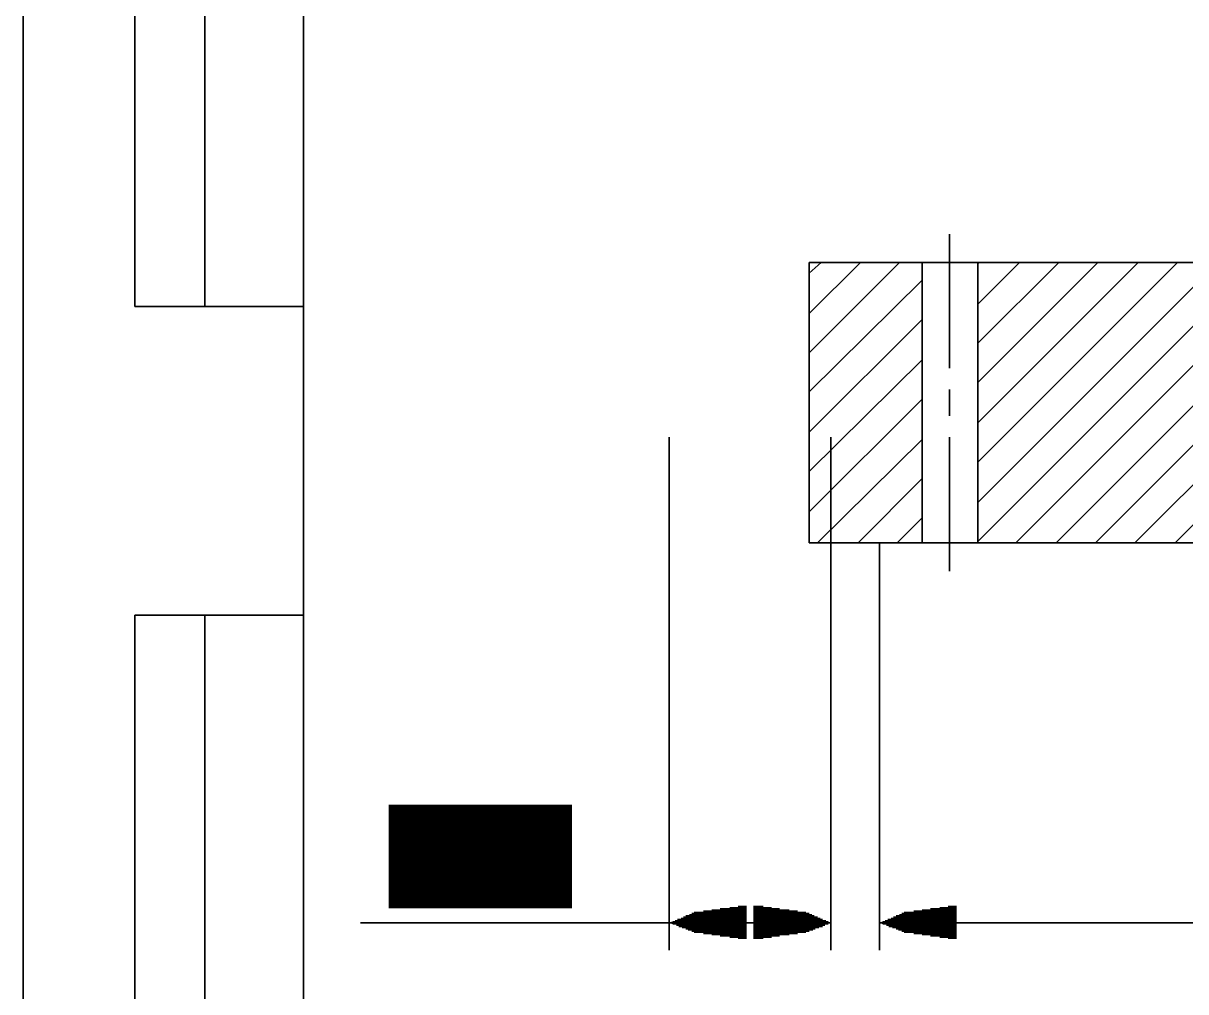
# Model space of a CAD drawing. Extents: x 1 to 210, y 1 to 298.
# Drawn here: x 0.5 to 83.4, y 123.8 to 192.8 of the extents above; entities that cross this region are included whole.
import ezdxf

# ---------------------------------------------------------------- set-up
doc = ezdxf.new("R2010")
doc.units = 0

msp = doc.modelspace()

# ---------------------------------------------------------------- linework, layer by layer
at = {"layer": 'P02836'}
msp.add_lwpolyline([(109.474003, 175.767997), (68.579998, 175.767997), (109.474003, 175.767997)], dxfattribs=at)
at = {"layer": 'P02840'}
msp.add_lwpolyline([(64.600665, 175.767997), (56.557331, 175.767997), (64.600665, 175.767997)], dxfattribs=at)
at = {"layer": 'P02841'}
msp.add_lwpolyline([(64.600665, 155.786658), (64.600665, 175.767997), (64.600665, 155.786658)], dxfattribs=at)
at = {"layer": 'P02844'}
msp.add_lwpolyline([(64.600665, 155.786658), (56.557331, 155.786658), (64.600665, 155.786658)], dxfattribs=at)
at = {"layer": 'P02845'}
msp.add_lwpolyline([(109.474003, 155.786658), (68.579998, 155.786658), (109.474003, 155.786658)], dxfattribs=at)
at = {"layer": 'P02846'}
msp.add_lwpolyline([(56.557331, 155.786658), (56.557331, 175.767997), (56.557331, 155.786658)], dxfattribs=at)
at = {"layer": 'P02850'}
msp.add_lwpolyline([(68.579998, 155.786658), (68.579998, 175.767997), (68.579998, 155.786658)], dxfattribs=at)
at = {"layer": 'P02852'}
msp.add_lwpolyline([(68.579998, 155.786658), (64.600665, 155.786658), (68.579998, 155.786658)], dxfattribs=at)
at = {"layer": 'P02853'}
msp.add_lwpolyline([(68.579998, 175.767997), (64.600665, 175.767997), (68.579998, 175.767997)], dxfattribs=at)
at = {"layer": 'P02863'}
msp.add_lwpolyline([(66.548, 153.754665), (66.548, 163.321997), (66.548, 153.754665)], dxfattribs=at)
at = {"layer": 'P02864'}
msp.add_lwpolyline([(66.548, 164.846), (66.548, 166.708666), (66.548, 164.846)], dxfattribs=at)
at = {"layer": 'P02865'}
msp.add_lwpolyline([(66.548, 168.232658), (66.548, 177.8), (66.548, 168.232658)], dxfattribs=at)
at = {"layer": 'P02906'}
msp.add_lwpolyline([(82.634663, 155.786658), (102.616002, 175.767997), (82.634663, 155.786658)], dxfattribs=at)
at = {"layer": 'P02907'}
msp.add_lwpolyline([(79.756001, 155.786658), (99.821997, 175.767997), (79.756001, 155.786658)], dxfattribs=at)
at = {"layer": 'P02908'}
msp.add_lwpolyline([(76.961996, 155.786658), (96.943329, 175.767997), (76.961996, 155.786658)], dxfattribs=at)
at = {"layer": 'P02909'}
msp.add_lwpolyline([(74.167997, 155.786658), (94.149335, 175.767997), (74.167997, 155.786658)], dxfattribs=at)
at = {"layer": 'P02910'}
msp.add_lwpolyline([(71.289334, 155.786658), (91.270667, 175.767997), (71.289334, 155.786658)], dxfattribs=at)
at = {"layer": 'P02911'}
msp.add_lwpolyline([(68.579998, 155.871332), (88.476662, 175.767997), (68.579998, 155.871332)], dxfattribs=at)
at = {"layer": 'P02912'}
msp.add_lwpolyline([(68.579998, 158.665326), (85.682663, 175.767997), (68.579998, 158.665326)], dxfattribs=at)
at = {"layer": 'P02913'}
msp.add_lwpolyline([(62.822667, 155.786658), (64.600665, 157.564661), (62.822667, 155.786658)], dxfattribs=at)
at = {"layer": 'P02914'}
msp.add_lwpolyline([(68.579998, 161.543994), (82.804, 175.767997), (68.579998, 161.543994)], dxfattribs=at)
at = {"layer": 'P02915'}
msp.add_lwpolyline([(68.579998, 164.337999), (80.009996, 175.767997), (68.579998, 164.337999)], dxfattribs=at)
at = {"layer": 'P02916'}
msp.add_lwpolyline([(60.028668, 155.786658), (64.600665, 160.358666), (60.028668, 155.786658)], dxfattribs=at)
at = {"layer": 'P02917'}
msp.add_lwpolyline([(57.15, 155.786658), (64.600665, 163.15266), (57.15, 155.786658)], dxfattribs=at)
at = {"layer": 'P02918'}
msp.add_lwpolyline([(68.579998, 167.216667), (77.131333, 175.767997), (68.579998, 167.216667)], dxfattribs=at)
at = {"layer": 'P02919'}
msp.add_lwpolyline([(68.579998, 170.010661), (74.337334, 175.767997), (68.579998, 170.010661)], dxfattribs=at)
at = {"layer": 'P02920'}
msp.add_lwpolyline([(56.557331, 157.987999), (64.600665, 166.031328), (56.557331, 157.987999)], dxfattribs=at)
at = {"layer": 'P02921'}
msp.add_lwpolyline([(56.557331, 160.866667), (64.600665, 168.825332), (56.557331, 160.866667)], dxfattribs=at)
at = {"layer": 'P02922'}
msp.add_lwpolyline([(68.579998, 172.804665), (71.543334, 175.767997), (68.579998, 172.804665)], dxfattribs=at)
at = {"layer": 'P02923'}
msp.add_lwpolyline([(68.579998, 175.683333), (68.664666, 175.767997), (68.579998, 175.683333)], dxfattribs=at)
at = {"layer": 'P02924'}
msp.add_lwpolyline([(56.557331, 163.660661), (64.600665, 171.704), (56.557331, 163.660661)], dxfattribs=at)
at = {"layer": 'P02925'}
msp.add_lwpolyline([(56.557331, 166.539329), (64.600665, 174.497994), (56.557331, 166.539329)], dxfattribs=at)
at = {"layer": 'P02926'}
msp.add_lwpolyline([(56.557331, 169.333333), (62.991999, 175.767997), (56.557331, 169.333333)], dxfattribs=at)
at = {"layer": 'P02927'}
msp.add_lwpolyline([(56.557331, 172.127327), (60.198, 175.767997), (56.557331, 172.127327)], dxfattribs=at)
at = {"layer": 'P02928'}
msp.add_lwpolyline([(56.557331, 175.005995), (57.404, 175.767997), (56.557331, 175.005995)], dxfattribs=at)
at = {"layer": 'P02969'}
msp.add_lwpolyline([(82.634663, 155.786658), (102.616002, 175.767997), (82.634663, 155.786658)], dxfattribs=at)
at = {"layer": 'P02970'}
msp.add_lwpolyline([(79.756001, 155.786658), (99.821997, 175.767997), (79.756001, 155.786658)], dxfattribs=at)
at = {"layer": 'P02971'}
msp.add_lwpolyline([(76.961996, 155.786658), (96.943329, 175.767997), (76.961996, 155.786658)], dxfattribs=at)
at = {"layer": 'P02972'}
msp.add_lwpolyline([(74.167997, 155.786658), (94.149335, 175.767997), (74.167997, 155.786658)], dxfattribs=at)
at = {"layer": 'P02973'}
msp.add_lwpolyline([(71.289334, 155.786658), (91.270667, 175.767997), (71.289334, 155.786658)], dxfattribs=at)
at = {"layer": 'P02974'}
msp.add_lwpolyline([(68.579998, 155.871332), (88.476662, 175.767997), (68.579998, 155.871332)], dxfattribs=at)
at = {"layer": 'P02975'}
msp.add_lwpolyline([(68.579998, 158.665326), (85.682663, 175.767997), (68.579998, 158.665326)], dxfattribs=at)
at = {"layer": 'P02976'}
msp.add_lwpolyline([(62.822667, 155.786658), (64.600665, 157.564661), (62.822667, 155.786658)], dxfattribs=at)
at = {"layer": 'P02977'}
msp.add_lwpolyline([(68.579998, 161.543994), (82.804, 175.767997), (68.579998, 161.543994)], dxfattribs=at)
at = {"layer": 'P02978'}
msp.add_lwpolyline([(68.579998, 164.337999), (80.009996, 175.767997), (68.579998, 164.337999)], dxfattribs=at)
at = {"layer": 'P02979'}
msp.add_lwpolyline([(60.028668, 155.786658), (64.600665, 160.358666), (60.028668, 155.786658)], dxfattribs=at)
at = {"layer": 'P02980'}
msp.add_lwpolyline([(57.15, 155.786658), (64.600665, 163.15266), (57.15, 155.786658)], dxfattribs=at)
at = {"layer": 'P02981'}
msp.add_lwpolyline([(68.579998, 167.216667), (77.131333, 175.767997), (68.579998, 167.216667)], dxfattribs=at)
at = {"layer": 'P02982'}
msp.add_lwpolyline([(68.579998, 170.010661), (74.337334, 175.767997), (68.579998, 170.010661)], dxfattribs=at)
at = {"layer": 'P02983'}
msp.add_lwpolyline([(56.557331, 157.987999), (64.600665, 166.031328), (56.557331, 157.987999)], dxfattribs=at)
at = {"layer": 'P02984'}
msp.add_lwpolyline([(56.557331, 160.866667), (64.600665, 168.825332), (56.557331, 160.866667)], dxfattribs=at)
at = {"layer": 'P02985'}
msp.add_lwpolyline([(68.579998, 172.804665), (71.543334, 175.767997), (68.579998, 172.804665)], dxfattribs=at)
at = {"layer": 'P02986'}
msp.add_lwpolyline([(68.579998, 175.683333), (68.664666, 175.767997), (68.579998, 175.683333)], dxfattribs=at)
at = {"layer": 'P02987'}
msp.add_lwpolyline([(56.557331, 163.660661), (64.600665, 171.704), (56.557331, 163.660661)], dxfattribs=at)
at = {"layer": 'P02988'}
msp.add_lwpolyline([(56.557331, 166.539329), (64.600665, 174.497994), (56.557331, 166.539329)], dxfattribs=at)
at = {"layer": 'P02989'}
msp.add_lwpolyline([(56.557331, 169.333333), (62.991999, 175.767997), (56.557331, 169.333333)], dxfattribs=at)
at = {"layer": 'P02990'}
msp.add_lwpolyline([(56.557331, 172.127327), (60.198, 175.767997), (56.557331, 172.127327)], dxfattribs=at)
at = {"layer": 'P02991'}
msp.add_lwpolyline([(56.557331, 175.005995), (57.404, 175.767997), (56.557331, 175.005995)], dxfattribs=at)
at = {"layer": 'P02995'}
msp.add_lwpolyline([(61.552665, 155.786658), (61.552665, 126.746), (61.552665, 155.786658)], dxfattribs=at)
at = {"layer": 'P03001'}
msp.add_lwpolyline([(46.566667, 163.321997), (46.566667, 126.746), (46.566667, 163.321997)], dxfattribs=at)
at = {"layer": 'P03002'}
msp.add_lwpolyline([(46.566667, 128.693329), (41.655998, 128.693329), (46.566667, 128.693329)], dxfattribs=at)
at = {"layer": 'P03003'}
msp.add_lwpolyline([(58.081333, 163.321997), (58.081333, 126.746), (58.081333, 163.321997)], dxfattribs=at)
at = {"layer": 'P03004'}
msp.add_lwpolyline([(41.655998, 128.693329), (24.553333, 128.693329), (41.655998, 128.693329)], dxfattribs=at)
at = {"layer": 'P03706'}
msp.add_lwpolyline([(66.463331, 129.878668), (67.056001, 129.878668)], dxfattribs=at)
at = {"layer": 'P03707'}
msp.add_lwpolyline([(65.870667, 129.793994), (67.056001, 129.793994)], dxfattribs=at)
at = {"layer": 'P03708'}
msp.add_lwpolyline([(65.193334, 129.709331), (67.056001, 129.709331)], dxfattribs=at)
at = {"layer": 'P03709'}
msp.add_lwpolyline([(64.600665, 129.624668), (67.056001, 129.624668)], dxfattribs=at)
at = {"layer": 'P03710'}
msp.add_lwpolyline([(64.008001, 129.539994), (67.056001, 129.539994)], dxfattribs=at)
at = {"layer": 'P03711'}
msp.add_lwpolyline([(63.330663, 129.45533), (67.056001, 129.45533)], dxfattribs=at)
at = {"layer": 'P03712'}
msp.add_lwpolyline([(63.161331, 129.370667), (67.056001, 129.370667)], dxfattribs=at)
at = {"layer": 'P03713'}
msp.add_lwpolyline([(62.991999, 129.285993), (67.056001, 129.285993)], dxfattribs=at)
at = {"layer": 'P03714'}
msp.add_lwpolyline([(62.737999, 129.20133), (67.056001, 129.20133)], dxfattribs=at)
at = {"layer": 'P03715'}
msp.add_lwpolyline([(62.568667, 129.116667), (67.056001, 129.116667)], dxfattribs=at)
at = {"layer": 'P03716'}
msp.add_lwpolyline([(62.39933, 129.031993), (67.056001, 129.031993)], dxfattribs=at)
at = {"layer": 'P03717'}
msp.add_lwpolyline([(62.145335, 128.947329), (67.056001, 128.947329)], dxfattribs=at)
at = {"layer": 'P03718'}
msp.add_lwpolyline([(61.975997, 128.862666), (67.056001, 128.862666)], dxfattribs=at)
at = {"layer": 'P03719'}
msp.add_lwpolyline([(61.806666, 128.777992), (67.056001, 128.777992)], dxfattribs=at)
at = {"layer": 'P03720'}
msp.add_lwpolyline([(61.552665, 128.693329), (67.056001, 128.693329)], dxfattribs=at)
at = {"layer": 'P03721'}
msp.add_lwpolyline([(61.806666, 128.608666), (67.056001, 128.608666)], dxfattribs=at)
at = {"layer": 'P03722'}
msp.add_lwpolyline([(62.060666, 128.523992), (67.056001, 128.523992)], dxfattribs=at)
at = {"layer": 'P03723'}
msp.add_lwpolyline([(62.229998, 128.439329), (67.056001, 128.439329)], dxfattribs=at)
at = {"layer": 'P03724'}
msp.add_lwpolyline([(62.483998, 128.354665), (67.056001, 128.354665)], dxfattribs=at)
at = {"layer": 'P03725'}
msp.add_lwpolyline([(62.737999, 128.269991), (67.056001, 128.269991)], dxfattribs=at)
at = {"layer": 'P03726'}
msp.add_lwpolyline([(62.907331, 128.185328), (67.056001, 128.185328)], dxfattribs=at)
at = {"layer": 'P03727'}
msp.add_lwpolyline([(63.161331, 128.100665), (67.056001, 128.100665)], dxfattribs=at)
at = {"layer": 'P03728'}
msp.add_lwpolyline([(63.330663, 128.015991), (67.056001, 128.015991)], dxfattribs=at)
at = {"layer": 'P03729'}
msp.add_lwpolyline([(64.008001, 127.931328), (67.056001, 127.931328)], dxfattribs=at)
at = {"layer": 'P03730'}
msp.add_lwpolyline([(64.600665, 127.846665), (67.056001, 127.846665)], dxfattribs=at)
at = {"layer": 'P03731'}
msp.add_lwpolyline([(65.193334, 127.762001), (67.056001, 127.762001)], dxfattribs=at)
at = {"layer": 'P03732'}
msp.add_lwpolyline([(65.870667, 127.677327), (67.056001, 127.677327)], dxfattribs=at)
at = {"layer": 'P03733'}
msp.add_lwpolyline([(66.463331, 127.592664), (67.056001, 127.592664), (66.463331, 127.592664)], dxfattribs=at)
at = {"layer": 'P03734'}
msp.add_lwpolyline([(61.552665, 128.693329), (66.548, 129.370667), (61.552665, 128.693329)], dxfattribs=at)
at = {"layer": 'P03735'}
msp.add_lwpolyline([(66.548, 129.370667), (66.039999, 128.693329), (66.548, 129.370667)], dxfattribs=at)
at = {"layer": 'P03736'}
msp.add_lwpolyline([(66.039999, 128.693329), (66.548, 128.015991), (66.039999, 128.693329)], dxfattribs=at)
at = {"layer": 'P03737'}
msp.add_lwpolyline([(66.548, 128.015991), (61.552665, 128.693329), (66.548, 128.015991)], dxfattribs=at)
at = {"layer": 'P03738'}
msp.add_lwpolyline([(65.95533, 129.285993), (66.548, 129.285993)], dxfattribs=at)
at = {"layer": 'P03739'}
msp.add_lwpolyline([(65.362666, 129.20133), (66.463331, 129.20133)], dxfattribs=at)
at = {"layer": 'P03740'}
msp.add_lwpolyline([(64.685334, 129.116667), (66.378663, 129.116667)], dxfattribs=at)
at = {"layer": 'P03741'}
msp.add_lwpolyline([(64.092664, 129.031993), (66.293999, 129.031993)], dxfattribs=at)
at = {"layer": 'P03742'}
msp.add_lwpolyline([(63.5, 128.947329), (66.293999, 128.947329)], dxfattribs=at)
at = {"layer": 'P03743'}
msp.add_lwpolyline([(62.822667, 128.862666), (66.209331, 128.862666)], dxfattribs=at)
at = {"layer": 'P03744'}
msp.add_lwpolyline([(62.229998, 128.777992), (66.124668, 128.777992), (62.229998, 128.777992)], dxfattribs=at)
at = {"layer": 'P03745'}
msp.add_lwpolyline([(61.552665, 128.693329), (66.039999, 128.693329)], dxfattribs=at)
at = {"layer": 'P03746'}
msp.add_lwpolyline([(62.229998, 128.608666), (66.124668, 128.608666)], dxfattribs=at)
at = {"layer": 'P03747'}
msp.add_lwpolyline([(62.822667, 128.523992), (66.209331, 128.523992)], dxfattribs=at)
at = {"layer": 'P03748'}
msp.add_lwpolyline([(63.5, 128.439329), (66.293999, 128.439329)], dxfattribs=at)
at = {"layer": 'P03749'}
msp.add_lwpolyline([(64.092664, 128.354665), (66.293999, 128.354665)], dxfattribs=at)
at = {"layer": 'P03750'}
msp.add_lwpolyline([(64.685334, 128.269991), (66.378663, 128.269991)], dxfattribs=at)
at = {"layer": 'P03751'}
msp.add_lwpolyline([(65.362666, 128.185328), (66.463331, 128.185328)], dxfattribs=at)
at = {"layer": 'P03752'}
msp.add_lwpolyline([(65.95533, 128.100665), (66.548, 128.100665), (65.95533, 128.100665)], dxfattribs=at)
at = {"layer": 'P03800'}
msp.add_lwpolyline([(61.552665, 128.693329), (171.534663, 128.693329), (61.552665, 128.693329)], dxfattribs=at)
at = {"layer": 'P03983'}
msp.add_lwpolyline([(26.585334, 137.075332), (39.624, 137.075332)], dxfattribs=at)
at = {"layer": 'P03984'}
msp.add_lwpolyline([(26.585334, 136.990658), (39.624, 136.990658)], dxfattribs=at)
at = {"layer": 'P03985'}
msp.add_lwpolyline([(26.585334, 136.905995), (39.624, 136.905995)], dxfattribs=at)
at = {"layer": 'P03986'}
msp.add_lwpolyline([(26.585334, 136.821332), (39.624, 136.821332)], dxfattribs=at)
at = {"layer": 'P03987'}
msp.add_lwpolyline([(26.585334, 136.736658), (39.624, 136.736658)], dxfattribs=at)
at = {"layer": 'P03988'}
msp.add_lwpolyline([(26.585334, 136.651995), (39.624, 136.651995)], dxfattribs=at)
at = {"layer": 'P03989'}
msp.add_lwpolyline([(26.585334, 136.567332), (39.624, 136.567332)], dxfattribs=at)
at = {"layer": 'P03990'}
msp.add_lwpolyline([(26.585334, 136.482658), (39.624, 136.482658)], dxfattribs=at)
at = {"layer": 'P03991'}
msp.add_lwpolyline([(26.585334, 136.397994), (39.624, 136.397994)], dxfattribs=at)
at = {"layer": 'P03992'}
msp.add_lwpolyline([(26.585334, 136.313331), (39.624, 136.313331)], dxfattribs=at)
at = {"layer": 'P03993'}
msp.add_lwpolyline([(26.585334, 136.228657), (39.624, 136.228657)], dxfattribs=at)
at = {"layer": 'P03994'}
msp.add_lwpolyline([(26.585334, 136.143994), (39.624, 136.143994)], dxfattribs=at)
at = {"layer": 'P03995'}
msp.add_lwpolyline([(26.585334, 136.059331), (39.624, 136.059331)], dxfattribs=at)
at = {"layer": 'P03996'}
msp.add_lwpolyline([(26.585334, 135.974668), (39.624, 135.974668)], dxfattribs=at)
at = {"layer": 'P03997'}
msp.add_lwpolyline([(26.585334, 135.889994), (39.624, 135.889994)], dxfattribs=at)
at = {"layer": 'P03998'}
msp.add_lwpolyline([(26.585334, 135.80533), (39.624, 135.80533)], dxfattribs=at)
at = {"layer": 'P03999'}
msp.add_lwpolyline([(26.585334, 135.720667), (39.624, 135.720667)], dxfattribs=at)
at = {"layer": 'P04000'}
msp.add_lwpolyline([(26.585334, 135.635993), (39.624, 135.635993)], dxfattribs=at)
at = {"layer": 'P04001'}
msp.add_lwpolyline([(26.585334, 135.55133), (39.624, 135.55133)], dxfattribs=at)
at = {"layer": 'P04002'}
msp.add_lwpolyline([(26.585334, 135.466667), (39.624, 135.466667)], dxfattribs=at)
at = {"layer": 'P04003'}
msp.add_lwpolyline([(26.585334, 135.381993), (39.624, 135.381993)], dxfattribs=at)
at = {"layer": 'P04004'}
msp.add_lwpolyline([(26.585334, 135.297329), (39.624, 135.297329)], dxfattribs=at)
at = {"layer": 'P04005'}
msp.add_lwpolyline([(26.585334, 135.212666), (39.624, 135.212666)], dxfattribs=at)
at = {"layer": 'P04006'}
msp.add_lwpolyline([(26.585334, 135.127992), (39.624, 135.127992)], dxfattribs=at)
at = {"layer": 'P04007'}
msp.add_lwpolyline([(26.585334, 135.043329), (39.624, 135.043329)], dxfattribs=at)
at = {"layer": 'P04008'}
msp.add_lwpolyline([(26.585334, 134.958666), (39.624, 134.958666)], dxfattribs=at)
at = {"layer": 'P04009'}
msp.add_lwpolyline([(26.585334, 134.873992), (39.624, 134.873992)], dxfattribs=at)
at = {"layer": 'P04010'}
msp.add_lwpolyline([(26.585334, 134.789329), (39.624, 134.789329)], dxfattribs=at)
at = {"layer": 'P04011'}
msp.add_lwpolyline([(26.585334, 134.704665), (39.624, 134.704665)], dxfattribs=at)
at = {"layer": 'P04012'}
msp.add_lwpolyline([(26.585334, 134.619991), (39.624, 134.619991)], dxfattribs=at)
at = {"layer": 'P04013'}
msp.add_lwpolyline([(26.585334, 134.535328), (39.624, 134.535328)], dxfattribs=at)
at = {"layer": 'P04014'}
msp.add_lwpolyline([(26.585334, 134.450665), (39.624, 134.450665)], dxfattribs=at)
at = {"layer": 'P04015'}
msp.add_lwpolyline([(26.585334, 134.365991), (39.624, 134.365991)], dxfattribs=at)
at = {"layer": 'P04016'}
msp.add_lwpolyline([(26.585334, 134.281328), (39.624, 134.281328)], dxfattribs=at)
at = {"layer": 'P04017'}
msp.add_lwpolyline([(26.585334, 134.196665), (39.624, 134.196665)], dxfattribs=at)
at = {"layer": 'P04018'}
msp.add_lwpolyline([(26.585334, 134.112001), (39.624, 134.112001)], dxfattribs=at)
at = {"layer": 'P04019'}
msp.add_lwpolyline([(26.585334, 134.027327), (39.624, 134.027327)], dxfattribs=at)
at = {"layer": 'P04020'}
msp.add_lwpolyline([(26.585334, 133.942664), (39.624, 133.942664)], dxfattribs=at)
at = {"layer": 'P04021'}
msp.add_lwpolyline([(26.585334, 133.858001), (39.624, 133.858001)], dxfattribs=at)
at = {"layer": 'P04022'}
msp.add_lwpolyline([(26.585334, 133.773327), (39.624, 133.773327)], dxfattribs=at)
at = {"layer": 'P04023'}
msp.add_lwpolyline([(26.585334, 133.688664), (39.624, 133.688664)], dxfattribs=at)
at = {"layer": 'P04024'}
msp.add_lwpolyline([(26.585334, 133.604), (39.624, 133.604)], dxfattribs=at)
at = {"layer": 'P04025'}
msp.add_lwpolyline([(26.585334, 133.519326), (39.624, 133.519326)], dxfattribs=at)
at = {"layer": 'P04026'}
msp.add_lwpolyline([(26.585334, 133.434663), (39.624, 133.434663)], dxfattribs=at)
at = {"layer": 'P04027'}
msp.add_lwpolyline([(26.585334, 133.35), (39.624, 133.35)], dxfattribs=at)
at = {"layer": 'P04028'}
msp.add_lwpolyline([(26.585334, 133.265326), (39.624, 133.265326)], dxfattribs=at)
at = {"layer": 'P04029'}
msp.add_lwpolyline([(26.585334, 133.180663), (39.624, 133.180663)], dxfattribs=at)
at = {"layer": 'P04030'}
msp.add_lwpolyline([(26.585334, 133.096), (39.624, 133.096)], dxfattribs=at)
at = {"layer": 'P04031'}
msp.add_lwpolyline([(26.585334, 133.011326), (39.624, 133.011326)], dxfattribs=at)
at = {"layer": 'P04032'}
msp.add_lwpolyline([(26.585334, 132.926662), (39.624, 132.926662)], dxfattribs=at)
at = {"layer": 'P04033'}
msp.add_lwpolyline([(26.585334, 132.841999), (39.624, 132.841999)], dxfattribs=at)
at = {"layer": 'P04034'}
msp.add_lwpolyline([(26.585334, 132.757325), (39.624, 132.757325)], dxfattribs=at)
at = {"layer": 'P04035'}
msp.add_lwpolyline([(26.585334, 132.672662), (39.624, 132.672662)], dxfattribs=at)
at = {"layer": 'P04036'}
msp.add_lwpolyline([(26.585334, 132.587999), (39.624, 132.587999)], dxfattribs=at)
at = {"layer": 'P04037'}
msp.add_lwpolyline([(26.585334, 132.503325), (39.624, 132.503325)], dxfattribs=at)
at = {"layer": 'P04038'}
msp.add_lwpolyline([(26.585334, 132.418661), (39.624, 132.418661)], dxfattribs=at)
at = {"layer": 'P04039'}
msp.add_lwpolyline([(26.585334, 132.333998), (39.624, 132.333998)], dxfattribs=at)
at = {"layer": 'P04040'}
msp.add_lwpolyline([(26.585334, 132.249324), (39.624, 132.249324)], dxfattribs=at)
at = {"layer": 'P04041'}
msp.add_lwpolyline([(26.585334, 132.164661), (39.624, 132.164661)], dxfattribs=at)
at = {"layer": 'P04042'}
msp.add_lwpolyline([(26.585334, 132.079998), (39.624, 132.079998)], dxfattribs=at)
at = {"layer": 'P04043'}
msp.add_lwpolyline([(26.585334, 131.995335), (39.624, 131.995335)], dxfattribs=at)
at = {"layer": 'P04044'}
msp.add_lwpolyline([(26.585334, 131.910661), (39.624, 131.910661)], dxfattribs=at)
at = {"layer": 'P04045'}
msp.add_lwpolyline([(26.585334, 131.825997), (39.624, 131.825997)], dxfattribs=at)
at = {"layer": 'P04046'}
msp.add_lwpolyline([(26.585334, 131.741334), (39.624, 131.741334)], dxfattribs=at)
at = {"layer": 'P04047'}
msp.add_lwpolyline([(26.585334, 131.65666), (39.624, 131.65666)], dxfattribs=at)
at = {"layer": 'P04048'}
msp.add_lwpolyline([(26.585334, 131.571997), (39.624, 131.571997)], dxfattribs=at)
at = {"layer": 'P04049'}
msp.add_lwpolyline([(26.585334, 131.487334), (39.624, 131.487334)], dxfattribs=at)
at = {"layer": 'P04050'}
msp.add_lwpolyline([(26.585334, 131.40266), (39.624, 131.40266)], dxfattribs=at)
at = {"layer": 'P04051'}
msp.add_lwpolyline([(26.585334, 131.317997), (39.624, 131.317997)], dxfattribs=at)
at = {"layer": 'P04052'}
msp.add_lwpolyline([(26.585334, 131.233333), (39.624, 131.233333)], dxfattribs=at)
at = {"layer": 'P04053'}
msp.add_lwpolyline([(26.585334, 131.148659), (39.624, 131.148659)], dxfattribs=at)
at = {"layer": 'P04054'}
msp.add_lwpolyline([(26.585334, 131.063996), (39.624, 131.063996)], dxfattribs=at)
at = {"layer": 'P04055'}
msp.add_lwpolyline([(26.585334, 130.979333), (39.624, 130.979333)], dxfattribs=at)
at = {"layer": 'P04056'}
msp.add_lwpolyline([(26.585334, 130.894659), (39.624, 130.894659)], dxfattribs=at)
at = {"layer": 'P04057'}
msp.add_lwpolyline([(26.585334, 130.809996), (39.624, 130.809996)], dxfattribs=at)
at = {"layer": 'P04058'}
msp.add_lwpolyline([(26.585334, 130.725332), (39.624, 130.725332)], dxfattribs=at)
at = {"layer": 'P04059'}
msp.add_lwpolyline([(26.585334, 130.640658), (39.624, 130.640658)], dxfattribs=at)
at = {"layer": 'P04060'}
msp.add_lwpolyline([(26.585334, 130.555995), (39.624, 130.555995)], dxfattribs=at)
at = {"layer": 'P04061'}
msp.add_lwpolyline([(26.585334, 130.471332), (39.624, 130.471332)], dxfattribs=at)
at = {"layer": 'P04062'}
msp.add_lwpolyline([(26.585334, 130.386658), (39.624, 130.386658)], dxfattribs=at)
at = {"layer": 'P04063'}
msp.add_lwpolyline([(26.585334, 130.301995), (39.624, 130.301995)], dxfattribs=at)
at = {"layer": 'P04064'}
msp.add_lwpolyline([(26.585334, 130.217332), (39.624, 130.217332)], dxfattribs=at)
at = {"layer": 'P04065'}
msp.add_lwpolyline([(26.585334, 130.132658), (39.624, 130.132658)], dxfattribs=at)
at = {"layer": 'P04066'}
msp.add_lwpolyline([(26.585334, 130.047994), (39.624, 130.047994)], dxfattribs=at)
at = {"layer": 'P04067'}
msp.add_lwpolyline([(26.585334, 129.963331), (39.624, 129.963331)], dxfattribs=at)
at = {"layer": 'P04068'}
msp.add_lwpolyline([(26.585334, 129.878668), (39.624, 129.878668)], dxfattribs=at)
at = {"layer": 'P04069'}
msp.add_lwpolyline([(26.585334, 129.793994), (39.624, 129.793994), (26.585334, 129.793994)], dxfattribs=at)
at = {"layer": 'P04070'}
msp.add_lwpolyline([(51.477333, 129.878668), (52.069997, 129.878668)], dxfattribs=at)
at = {"layer": 'P04071'}
msp.add_lwpolyline([(50.884663, 129.793994), (52.069997, 129.793994)], dxfattribs=at)
at = {"layer": 'P04072'}
msp.add_lwpolyline([(50.207331, 129.709331), (52.069997, 129.709331)], dxfattribs=at)
at = {"layer": 'P04073'}
msp.add_lwpolyline([(49.614666, 129.624668), (52.069997, 129.624668)], dxfattribs=at)
at = {"layer": 'P04074'}
msp.add_lwpolyline([(49.021997, 129.539994), (52.069997, 129.539994)], dxfattribs=at)
at = {"layer": 'P04075'}
msp.add_lwpolyline([(48.344664, 129.45533), (52.069997, 129.45533)], dxfattribs=at)
at = {"layer": 'P04076'}
msp.add_lwpolyline([(48.175332, 129.370667), (52.069997, 129.370667)], dxfattribs=at)
at = {"layer": 'P04077'}
msp.add_lwpolyline([(48.006001, 129.285993), (52.069997, 129.285993)], dxfattribs=at)
at = {"layer": 'P04078'}
msp.add_lwpolyline([(47.752, 129.20133), (52.069997, 129.20133)], dxfattribs=at)
at = {"layer": 'P04079'}
msp.add_lwpolyline([(47.582663, 129.116667), (52.069997, 129.116667)], dxfattribs=at)
at = {"layer": 'P04080'}
msp.add_lwpolyline([(47.413331, 129.031993), (52.069997, 129.031993)], dxfattribs=at)
at = {"layer": 'P04081'}
msp.add_lwpolyline([(47.159331, 128.947329), (52.069997, 128.947329)], dxfattribs=at)
at = {"layer": 'P04082'}
msp.add_lwpolyline([(46.989999, 128.862666), (52.069997, 128.862666)], dxfattribs=at)
at = {"layer": 'P04083'}
msp.add_lwpolyline([(46.820667, 128.777992), (52.069997, 128.777992)], dxfattribs=at)
at = {"layer": 'P04084'}
msp.add_lwpolyline([(46.566667, 128.693329), (52.069997, 128.693329)], dxfattribs=at)
at = {"layer": 'P04085'}
msp.add_lwpolyline([(46.820667, 128.608666), (52.069997, 128.608666)], dxfattribs=at)
at = {"layer": 'P04086'}
msp.add_lwpolyline([(47.074668, 128.523992), (52.069997, 128.523992)], dxfattribs=at)
at = {"layer": 'P04087'}
msp.add_lwpolyline([(47.243999, 128.439329), (52.069997, 128.439329)], dxfattribs=at)
at = {"layer": 'P04088'}
msp.add_lwpolyline([(47.498, 128.354665), (52.069997, 128.354665)], dxfattribs=at)
at = {"layer": 'P04089'}
msp.add_lwpolyline([(47.752, 128.269991), (52.069997, 128.269991)], dxfattribs=at)
at = {"layer": 'P04090'}
msp.add_lwpolyline([(47.921332, 128.185328), (52.069997, 128.185328)], dxfattribs=at)
at = {"layer": 'P04091'}
msp.add_lwpolyline([(48.175332, 128.100665), (52.069997, 128.100665)], dxfattribs=at)
at = {"layer": 'P04092'}
msp.add_lwpolyline([(48.344664, 128.015991), (52.069997, 128.015991)], dxfattribs=at)
at = {"layer": 'P04093'}
msp.add_lwpolyline([(49.021997, 127.931328), (52.069997, 127.931328)], dxfattribs=at)
at = {"layer": 'P04094'}
msp.add_lwpolyline([(49.614666, 127.846665), (52.069997, 127.846665)], dxfattribs=at)
at = {"layer": 'P04095'}
msp.add_lwpolyline([(50.207331, 127.762001), (52.069997, 127.762001)], dxfattribs=at)
at = {"layer": 'P04096'}
msp.add_lwpolyline([(50.884663, 127.677327), (52.069997, 127.677327)], dxfattribs=at)
at = {"layer": 'P04097'}
msp.add_lwpolyline([(51.477333, 127.592664), (52.069997, 127.592664), (51.477333, 127.592664)], dxfattribs=at)
at = {"layer": 'P04098'}
msp.add_lwpolyline([(46.566667, 128.693329), (51.562001, 129.370667), (46.566667, 128.693329)], dxfattribs=at)
at = {"layer": 'P04099'}
msp.add_lwpolyline([(51.562001, 129.370667), (51.054, 128.693329), (51.562001, 129.370667)], dxfattribs=at)
at = {"layer": 'P04100'}
msp.add_lwpolyline([(51.054, 128.693329), (51.562001, 128.015991), (51.054, 128.693329)], dxfattribs=at)
at = {"layer": 'P04101'}
msp.add_lwpolyline([(51.562001, 128.015991), (46.566667, 128.693329), (51.562001, 128.015991)], dxfattribs=at)
at = {"layer": 'P04102'}
msp.add_lwpolyline([(50.969332, 129.285993), (51.562001, 129.285993)], dxfattribs=at)
at = {"layer": 'P04103'}
msp.add_lwpolyline([(50.376668, 129.20133), (51.477333, 129.20133)], dxfattribs=at)
at = {"layer": 'P04104'}
msp.add_lwpolyline([(49.69933, 129.116667), (51.392664, 129.116667)], dxfattribs=at)
at = {"layer": 'P04105'}
msp.add_lwpolyline([(49.106666, 129.031993), (51.308001, 129.031993)], dxfattribs=at)
at = {"layer": 'P04106'}
msp.add_lwpolyline([(48.514002, 128.947329), (51.308001, 128.947329)], dxfattribs=at)
at = {"layer": 'P04107'}
msp.add_lwpolyline([(47.836663, 128.862666), (51.223332, 128.862666)], dxfattribs=at)
at = {"layer": 'P04108'}
msp.add_lwpolyline([(47.243999, 128.777992), (51.138664, 128.777992), (47.243999, 128.777992)], dxfattribs=at)
at = {"layer": 'P04109'}
msp.add_lwpolyline([(46.566667, 128.693329), (51.054, 128.693329)], dxfattribs=at)
at = {"layer": 'P04110'}
msp.add_lwpolyline([(47.243999, 128.608666), (51.138664, 128.608666)], dxfattribs=at)
at = {"layer": 'P04111'}
msp.add_lwpolyline([(47.836663, 128.523992), (51.223332, 128.523992)], dxfattribs=at)
at = {"layer": 'P04112'}
msp.add_lwpolyline([(48.514002, 128.439329), (51.308001, 128.439329)], dxfattribs=at)
at = {"layer": 'P04113'}
msp.add_lwpolyline([(49.106666, 128.354665), (51.308001, 128.354665)], dxfattribs=at)
at = {"layer": 'P04114'}
msp.add_lwpolyline([(49.69933, 128.269991), (51.392664, 128.269991)], dxfattribs=at)
at = {"layer": 'P04115'}
msp.add_lwpolyline([(50.376668, 128.185328), (51.477333, 128.185328)], dxfattribs=at)
at = {"layer": 'P04116'}
msp.add_lwpolyline([(50.969332, 128.100665), (51.562001, 128.100665), (50.969332, 128.100665)], dxfattribs=at)
at = {"layer": 'P04117'}
msp.add_lwpolyline([(52.577998, 129.878668), (53.25533, 129.878668)], dxfattribs=at)
at = {"layer": 'P04118'}
msp.add_lwpolyline([(52.577998, 129.793994), (53.848, 129.793994)], dxfattribs=at)
at = {"layer": 'P04119'}
msp.add_lwpolyline([(52.577998, 129.709331), (54.440664, 129.709331)], dxfattribs=at)
at = {"layer": 'P04120'}
msp.add_lwpolyline([(52.577998, 129.624668), (55.117997, 129.624668)], dxfattribs=at)
at = {"layer": 'P04121'}
msp.add_lwpolyline([(52.577998, 129.539994), (55.710666, 129.539994)], dxfattribs=at)
at = {"layer": 'P04122'}
msp.add_lwpolyline([(52.577998, 129.45533), (56.30333, 129.45533)], dxfattribs=at)
at = {"layer": 'P04123'}
msp.add_lwpolyline([(52.577998, 129.370667), (56.557331, 129.370667)], dxfattribs=at)
at = {"layer": 'P04124'}
msp.add_lwpolyline([(52.577998, 129.285993), (56.726668, 129.285993)], dxfattribs=at)
at = {"layer": 'P04125'}
msp.add_lwpolyline([(52.577998, 129.20133), (56.896, 129.20133)], dxfattribs=at)
at = {"layer": 'P04126'}
msp.add_lwpolyline([(52.577998, 129.116667), (57.15, 129.116667)], dxfattribs=at)
at = {"layer": 'P04127'}
msp.add_lwpolyline([(52.577998, 129.031993), (57.319332, 129.031993)], dxfattribs=at)
at = {"layer": 'P04128'}
msp.add_lwpolyline([(52.577998, 128.947329), (57.488664, 128.947329)], dxfattribs=at)
at = {"layer": 'P04129'}
msp.add_lwpolyline([(52.577998, 128.862666), (57.742664, 128.862666)], dxfattribs=at)
at = {"layer": 'P04130'}
msp.add_lwpolyline([(52.577998, 128.777992), (57.912001, 128.777992)], dxfattribs=at)
at = {"layer": 'P04131'}
msp.add_lwpolyline([(52.577998, 128.693329), (58.081333, 128.693329)], dxfattribs=at)
at = {"layer": 'P04132'}
msp.add_lwpolyline([(52.577998, 128.608666), (57.912001, 128.608666)], dxfattribs=at)
at = {"layer": 'P04133'}
msp.add_lwpolyline([(52.577998, 128.523992), (57.658001, 128.523992)], dxfattribs=at)
at = {"layer": 'P04134'}
msp.add_lwpolyline([(52.577998, 128.439329), (57.488664, 128.439329)], dxfattribs=at)
at = {"layer": 'P04135'}
msp.add_lwpolyline([(52.577998, 128.354665), (57.234663, 128.354665)], dxfattribs=at)
at = {"layer": 'P04136'}
msp.add_lwpolyline([(52.577998, 128.269991), (56.980663, 128.269991)], dxfattribs=at)
at = {"layer": 'P04137'}
msp.add_lwpolyline([(52.577998, 128.185328), (56.811331, 128.185328)], dxfattribs=at)
at = {"layer": 'P04138'}
msp.add_lwpolyline([(52.577998, 128.100665), (56.557331, 128.100665)], dxfattribs=at)
at = {"layer": 'P04139'}
msp.add_lwpolyline([(52.577998, 128.015991), (56.30333, 128.015991)], dxfattribs=at)
at = {"layer": 'P04140'}
msp.add_lwpolyline([(52.577998, 127.931328), (55.710666, 127.931328)], dxfattribs=at)
at = {"layer": 'P04141'}
msp.add_lwpolyline([(52.577998, 127.846665), (55.117997, 127.846665)], dxfattribs=at)
at = {"layer": 'P04142'}
msp.add_lwpolyline([(52.577998, 127.762001), (54.440664, 127.762001)], dxfattribs=at)
at = {"layer": 'P04143'}
msp.add_lwpolyline([(52.577998, 127.677327), (53.848, 127.677327)], dxfattribs=at)
at = {"layer": 'P04144'}
msp.add_lwpolyline([(52.577998, 127.592664), (53.25533, 127.592664), (52.577998, 127.592664)], dxfattribs=at)
at = {"layer": 'P04145'}
msp.add_lwpolyline([(58.081333, 128.693329), (53.085998, 128.015991), (58.081333, 128.693329)], dxfattribs=at)
at = {"layer": 'P04146'}
msp.add_lwpolyline([(53.085998, 128.015991), (53.593999, 128.693329), (53.085998, 128.015991)], dxfattribs=at)
at = {"layer": 'P04147'}
msp.add_lwpolyline([(53.593999, 128.693329), (53.085998, 129.370667), (53.593999, 128.693329)], dxfattribs=at)
at = {"layer": 'P04148'}
msp.add_lwpolyline([(53.085998, 129.370667), (58.081333, 128.693329), (53.085998, 129.370667)], dxfattribs=at)
at = {"layer": 'P04149'}
msp.add_lwpolyline([(53.593999, 128.693329), (58.081333, 128.693329)], dxfattribs=at)
at = {"layer": 'P04150'}
msp.add_lwpolyline([(53.593999, 128.608666), (57.488664, 128.608666)], dxfattribs=at)
at = {"layer": 'P04151'}
msp.add_lwpolyline([(53.509331, 128.523992), (56.896, 128.523992)], dxfattribs=at)
at = {"layer": 'P04152'}
msp.add_lwpolyline([(53.424668, 128.439329), (56.218667, 128.439329)], dxfattribs=at)
at = {"layer": 'P04153'}
msp.add_lwpolyline([(53.339999, 128.354665), (55.625997, 128.354665)], dxfattribs=at)
at = {"layer": 'P04154'}
msp.add_lwpolyline([(53.339999, 128.269991), (55.033333, 128.269991)], dxfattribs=at)
at = {"layer": 'P04155'}
msp.add_lwpolyline([(53.25533, 128.185328), (54.356001, 128.185328)], dxfattribs=at)
at = {"layer": 'P04156'}
msp.add_lwpolyline([(53.170667, 128.100665), (53.763331, 128.100665), (53.170667, 128.100665)], dxfattribs=at)
at = {"layer": 'P04157'}
msp.add_lwpolyline([(53.170667, 129.285993), (53.763331, 129.285993)], dxfattribs=at)
at = {"layer": 'P04158'}
msp.add_lwpolyline([(53.25533, 129.20133), (54.356001, 129.20133)], dxfattribs=at)
at = {"layer": 'P04159'}
msp.add_lwpolyline([(53.339999, 129.116667), (55.033333, 129.116667)], dxfattribs=at)
at = {"layer": 'P04160'}
msp.add_lwpolyline([(53.339999, 129.031993), (55.625997, 129.031993)], dxfattribs=at)
at = {"layer": 'P04161'}
msp.add_lwpolyline([(53.424668, 128.947329), (56.218667, 128.947329)], dxfattribs=at)
at = {"layer": 'P04162'}
msp.add_lwpolyline([(53.509331, 128.862666), (56.896, 128.862666)], dxfattribs=at)
at = {"layer": 'P04163'}
msp.add_lwpolyline([(53.593999, 128.777992), (57.488664, 128.777992), (53.593999, 128.777992)], dxfattribs=at)
at = {"layer": 'P04164'}
msp.add_lwpolyline([(46.566667, 128.693329), (58.081333, 128.693329), (46.566667, 128.693329)], dxfattribs=at)
at = {"layer": 'P04346'}
msp.add_lwpolyline([(0.508, 0.592664), (0.508, 297.603326), (0.508, 0.592664)], dxfattribs=at)
at = {"layer": 'P04350'}
msp.add_lwpolyline([(20.489333, 5.588009), (20.489333, 292.607992), (20.489333, 5.588009)], dxfattribs=at)
at = {"layer": 'P04383'}
msp.add_lwpolyline([(8.466667, 5.588009), (8.466667, 150.621997), (8.466667, 5.588009)], dxfattribs=at)
at = {"layer": 'P04384'}
msp.add_lwpolyline([(13.462, 5.588009), (13.462, 150.621997), (13.462, 5.588009)], dxfattribs=at)
at = {"layer": 'P04386'}
msp.add_lwpolyline([(20.489333, 150.621997), (8.466667, 150.621997), (20.489333, 150.621997)], dxfattribs=at)
at = {"layer": 'P04391'}
msp.add_lwpolyline([(8.466667, 172.635328), (8.466667, 292.607992), (8.466667, 172.635328)], dxfattribs=at)
at = {"layer": 'P04392'}
msp.add_lwpolyline([(13.462, 172.635328), (13.462, 292.607992), (13.462, 172.635328)], dxfattribs=at)
at = {"layer": 'P04393'}
msp.add_lwpolyline([(20.489333, 172.635328), (8.466667, 172.635328), (20.489333, 172.635328)], dxfattribs=at)

doc.saveas('drawing.dxf')
